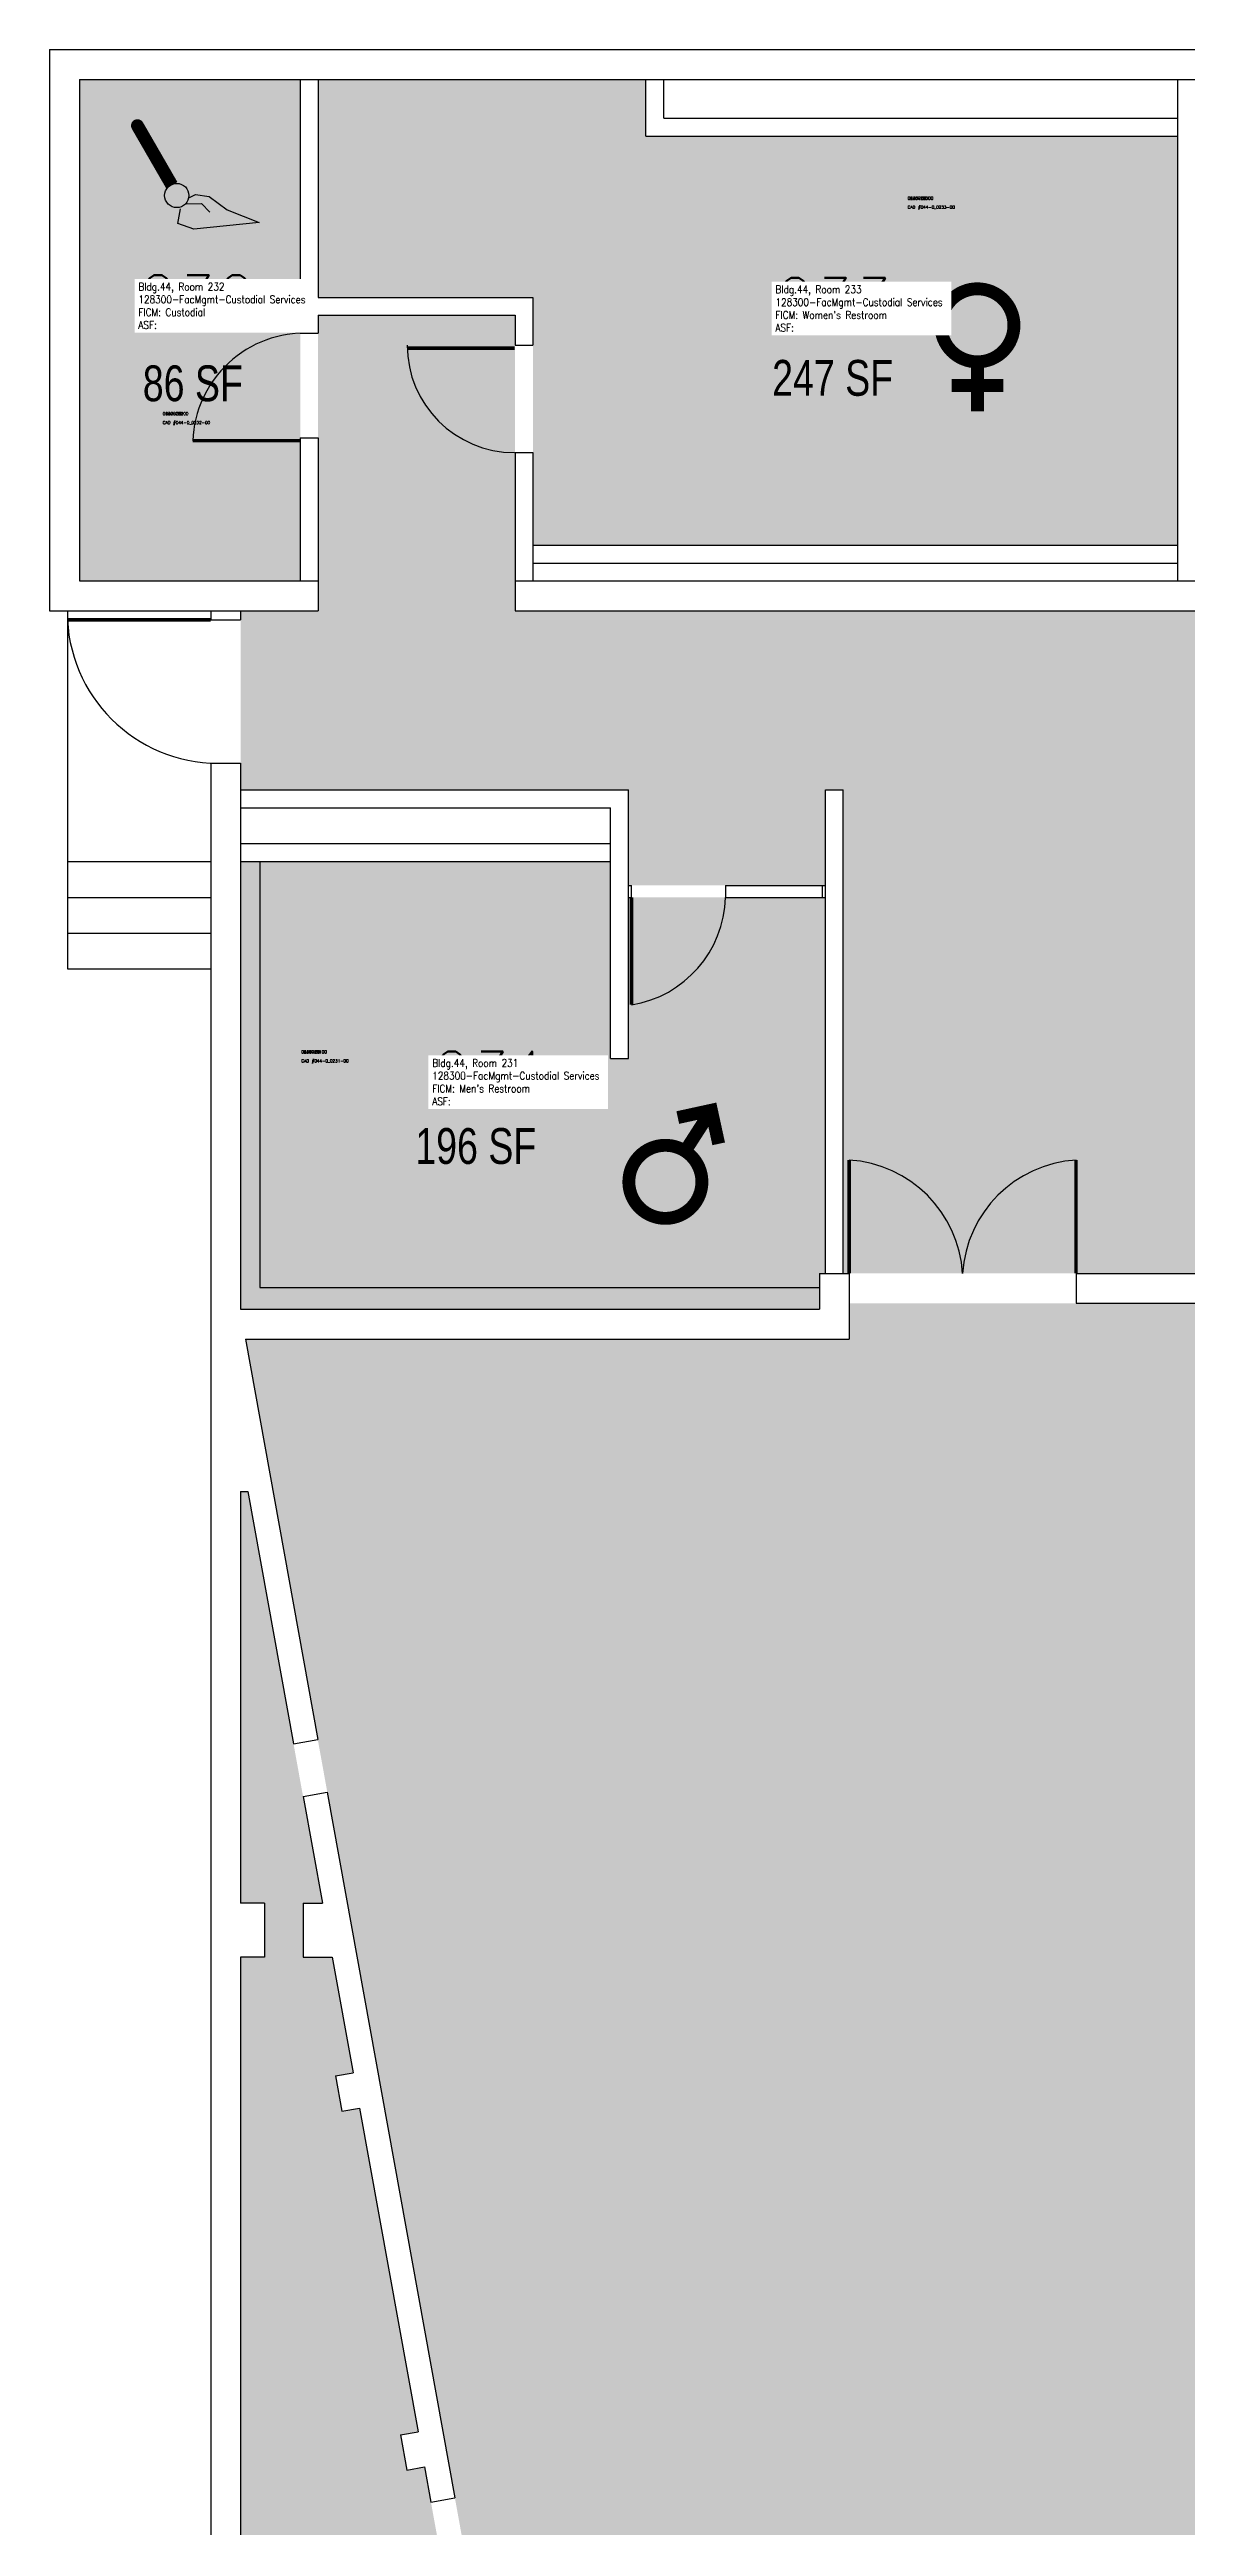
# Model space of a CAD drawing. Header units: inches. Extents: x 0 to 2697, y 0 to 3468.
# Drawn here: x 1635 to 2016, y 2622 to 3452 of the extents above; entities that cross this region are included whole.
import ezdxf
from ezdxf.enums import TextEntityAlignment as Align

# ---------------------------------------------------------------- set-up
doc = ezdxf.new("R2010")
doc.units = ezdxf.units.IN
doc.header["$LTSCALE"] = 10
doc.header["$MEASUREMENT"] = 0
doc.layers.get('0').update_dxf_attribs({"linetype": 'CONTINUOUS'})
for name, color, linetype in [('A-DOOR', 2, 'CONTINUOUS'), ('A-FLOR', 3, 'CONTINUOUS'), ('A-IDEN-CNUM', 7, 'CONTINUOUS'), ('A-IDEN-ICON', 4, 'CONTINUOUS'), ('A-IDEN-RNUM', 7, 'CONTINUOUS'), ('A-IDEN-SNUM', 4, 'CONTINUOUS'), ('A-IDEN-VNUM', 4, 'CONTINUOUS'), ('A-WALL', 5, 'CONTINUOUS'), ('AREA-TEXT', 3, 'CONTINUOUS'), ('Rooms-Category-Color', 7, 'CONTINUOUS'), ('Rooms-College-Color', 7, 'CONTINUOUS'), ('Rooms-Department-Color', 7, 'CONTINUOUS'), ('Rooms-Division-Color', 7, 'CONTINUOUS'), ('Rooms-Information', 7, 'CONTINUOUS')]:
    doc.layers.add(name, color=color, linetype=linetype)
doc.styles.add('AREA', font='arial.ttf', dxfattribs={"width": 0.75, "height": 24})
doc.styles.add('ROOMSNUMBER', font='txt.shx', dxfattribs={"height": 0.08333})
doc.styles.add('ROOMVNUMBER', font='simplex.shx', dxfattribs={"width": 0.85})

# ---------------------------------------------------------------- blocks, each defined once
blk = doc.blocks.new('CPCUST')
at = {"color": 0, "linetype": 'ByBlock'}
for p, q in [((0.0171, -0.0639), (0.02, -0.0466)), ((0.0262, -0.0408), (0.0446, -0.0406)), ((0.0297, -0.0341), (0.0376, -0.0302)), ((0.0376, -0.0302), (0.0533, -0.0324)), ((0.0446, -0.0406), (0.0543, -0.0505)), ((0.0533, -0.0324), (0.0745, -0.0479)), ((0.0745, -0.0479), (0.1117, -0.0625)), ((0.0358, -0.0705), (0.0171, -0.0639)), ((0.1117, -0.0625), (0.0358, -0.0705))]:
    blk.add_line(p, q, dxfattribs=at)
at = {"color": 0, "linetype": 'ByBlock', "const_width": 0.0075}
blk.add_lwpolyline([(-0.0332, 0.0481, 1), (-0.0268, 0.0519, 1)], format="xyb", close=True, dxfattribs=at)
at = {"color": 0, "linetype": 'ByBlock', "const_width": 0.015}
blk.add_lwpolyline([(-0.03, 0.05), (0.01, -0.0193)], dxfattribs=at)
at = {"color": 0, "linetype": 'ByBlock'}
blk.add_circle((0.0158, -0.0313), 0.0141, dxfattribs=at)
blk = doc.blocks.new('CPMEN')
at = {"color": 0, "linetype": 'ByBlock', "const_width": 0.015}
blk.add_lwpolyline([(-0.0575, -0.02, 1), (0.0275, -0.02, 1)], format="xyb", close=True, dxfattribs=at)
for points in [[(0.055, 0.01), (0.055, 0.05), (0.015, 0.05)], [(0.0151, 0.0101), (0.055, 0.05)]]:
    blk.add_lwpolyline(points, dxfattribs=at)
blk = doc.blocks.new('CPWOMEN')
at = {"color": 0, "linetype": 'ByBlock', "const_width": 0.015}
blk.add_lwpolyline([(-0.0375, 0, 1), (0.0475, 0, 1)], format="xyb", close=True, dxfattribs=at)
for points in [[(0.005, -0.04), (0.005, -0.1)], [(-0.025, -0.07), (0.035, -0.07)]]:
    blk.add_lwpolyline(points, dxfattribs=at)

msp = doc.modelspace()

# ---------------------------------------------------------------- hatches: boundary and pattern name
at = {"layer": 'Rooms-Category-Color', "true_color": 0xadadad}
for points in [[(1719.16, 3442.04), (1645.16, 3442.04), (1645.16, 3274), (1719.16, 3274)], [(1797.16, 3286), (2013.16, 3286), (2013.16, 3423), (1835, 3423), (1835, 3442), (1725.16, 3442.04), (1725.16, 3369), (1797.16, 3369)], [(2377.15, 3042), (2387.15, 3042), (2387.15, 3030), (2465.11, 3030), (2465.11, 3264), (1791.16, 3264), (1791.16, 3363), (1725.16, 3363), (1725.16, 3264), (1699.16, 3264), (1699.16, 3204), (1829.16, 3204), (1829.16, 3171.99), (1895.16, 3171.99), (1895.16, 3204), (1901.16, 3204), (1901.16, 3042), (1903.16, 3042)], [(1823.16, 3114), (1823.16, 3180), (1699.16, 3180), (1699.16, 3030), (1893.16, 3030), (1893.16, 3042), (1895.16, 3042), (1895.16, 3168), (1829.16, 3168), (1829.16, 3114)]]:
    msp.add_hatch(color=253, dxfattribs=at).paths.add_polyline_path(points)
at = {"layer": 'Rooms-Category-Color', "true_color": 0xffe090}
h = msp.add_hatch(color=41, dxfattribs=at)
edge = h.paths.add_edge_path()
edge.add_line((1812.71, 2401.22), (1835.88, 2273.16))
edge.add_arc((2111.11, 1451), 867, 71.4907, 108.5093, ccw=False)
edge.add_line((2386.35, 2273.16), (2409.52, 2401.22))
edge.add_line((2409.52, 2401.22), (2451.23, 2631.8))
edge.add_line((2451.23, 2631.8), (2493.99, 2868.21))
edge.add_line((2493.99, 2868.21), (2521.44, 3020))
edge.add_line((2521.44, 3020), (2377.15, 3020))
edge.add_line((2377.15, 3020), (2377.15, 3032))
edge.add_line((2377.15, 3032), (1903.16, 3032))
edge.add_line((1903.16, 3032), (1903.16, 3020))
edge.add_line((1903.16, 3020), (1700.78, 3020))
edge.add_line((1700.78, 3020), (1725.04, 2885.92))
edge.add_line((1725.04, 2885.92), (1771, 2631.8))
edge.add_line((1771, 2631.8), (1812.71, 2401.22))
msp.add_hatch(color=41, dxfattribs=at).paths.add_polyline_path([(1699.16, 2351), (1707.2, 2351), (1707.2, 2339), (1799.57, 2339), (1805.57, 2339), (1805.57, 2351), (1813.61, 2351), (1807.98, 2382.07), (1807.97, 2382.07), (1804.77, 2399.78), (1802.63, 2411.59), (1796.72, 2410.52), (1794.58, 2422.33), (1800.49, 2423.39), (1773.37, 2573), (1765.33, 2573), (1765.33, 2591), (1770.11, 2591), (1766.19, 2612.64), (1766.18, 2612.64), (1762.98, 2630.35), (1760.84, 2642.16), (1754.93, 2641.09), (1752.79, 2652.9), (1758.7, 2653.97), (1739.04, 2762.4), (1733.14, 2761.33), (1731, 2773.14), (1736.9, 2774.21), (1729.87, 2813), (1720.2, 2813), (1720.2, 2831), (1726.61, 2831), (1720.13, 2866.74), (1720.12, 2866.74), (1716.92, 2884.45), (1701.6, 2969), (1699.16, 2969), (1699.16, 2831), (1707.2, 2831), (1707.2, 2813), (1699.16, 2813), (1699.16, 2591), (1707.2, 2591), (1707.2, 2573), (1699.16, 2573)])
at = {"layer": 'Rooms-College-Color', "true_color": 0xadadad}
for points in [[(1719.16, 3442.04), (1645.16, 3442.04), (1645.16, 3274), (1719.16, 3274)], [(1797.16, 3286), (2013.16, 3286), (2013.16, 3423), (1835, 3423), (1835, 3442), (1725.16, 3442.04), (1725.16, 3369), (1797.16, 3369)], [(2377.15, 3042), (2387.15, 3042), (2387.15, 3030), (2465.11, 3030), (2465.11, 3264), (1791.16, 3264), (1791.16, 3363), (1725.16, 3363), (1725.16, 3264), (1699.16, 3264), (1699.16, 3204), (1829.16, 3204), (1829.16, 3171.99), (1895.16, 3171.99), (1895.16, 3204), (1901.16, 3204), (1901.16, 3042), (1903.16, 3042)], [(1823.16, 3114), (1823.16, 3180), (1699.16, 3180), (1699.16, 3030), (1893.16, 3030), (1893.16, 3042), (1895.16, 3042), (1895.16, 3168), (1829.16, 3168), (1829.16, 3114)]]:
    msp.add_hatch(color=253, dxfattribs=at).paths.add_polyline_path(points)
at = {"layer": 'Rooms-College-Color', "true_color": 0xb2d6e9}
h = msp.add_hatch(color=254, dxfattribs=at)
edge = h.paths.add_edge_path()
edge.add_line((1812.71, 2401.22), (1835.88, 2273.16))
edge.add_arc((2111.11, 1451), 867, 71.4907, 108.5093, ccw=False)
edge.add_line((2386.35, 2273.16), (2409.52, 2401.22))
edge.add_line((2409.52, 2401.22), (2451.23, 2631.8))
edge.add_line((2451.23, 2631.8), (2493.99, 2868.21))
edge.add_line((2493.99, 2868.21), (2521.44, 3020))
edge.add_line((2521.44, 3020), (2377.15, 3020))
edge.add_line((2377.15, 3020), (2377.15, 3032))
edge.add_line((2377.15, 3032), (1903.16, 3032))
edge.add_line((1903.16, 3032), (1903.16, 3020))
edge.add_line((1903.16, 3020), (1700.78, 3020))
edge.add_line((1700.78, 3020), (1725.04, 2885.92))
edge.add_line((1725.04, 2885.92), (1771, 2631.8))
edge.add_line((1771, 2631.8), (1812.71, 2401.22))
msp.add_hatch(color=254, dxfattribs=at).paths.add_polyline_path([(1699.16, 2351), (1707.2, 2351), (1707.2, 2339), (1799.57, 2339), (1805.57, 2339), (1805.57, 2351), (1813.61, 2351), (1807.98, 2382.07), (1807.97, 2382.07), (1804.77, 2399.78), (1802.63, 2411.59), (1796.72, 2410.52), (1794.58, 2422.33), (1800.49, 2423.39), (1773.37, 2573), (1765.33, 2573), (1765.33, 2591), (1770.11, 2591), (1766.19, 2612.64), (1766.18, 2612.64), (1762.98, 2630.35), (1760.84, 2642.16), (1754.93, 2641.09), (1752.79, 2652.9), (1758.7, 2653.97), (1739.04, 2762.4), (1733.14, 2761.33), (1731, 2773.14), (1736.9, 2774.21), (1729.87, 2813), (1720.2, 2813), (1720.2, 2831), (1726.61, 2831), (1720.13, 2866.74), (1720.12, 2866.74), (1716.92, 2884.45), (1701.6, 2969), (1699.16, 2969), (1699.16, 2831), (1707.2, 2831), (1707.2, 2813), (1699.16, 2813), (1699.16, 2591), (1707.2, 2591), (1707.2, 2573), (1699.16, 2573)])
at = {"layer": 'Rooms-Department-Color', "true_color": 0xacacac}
for points in [[(1719.16, 3442.04), (1645.16, 3442.04), (1645.16, 3274), (1719.16, 3274)], [(1797.16, 3286), (2013.16, 3286), (2013.16, 3423), (1835, 3423), (1835, 3442), (1725.16, 3442.04), (1725.16, 3369), (1797.16, 3369)], [(2377.15, 3042), (2387.15, 3042), (2387.15, 3030), (2465.11, 3030), (2465.11, 3264), (1791.16, 3264), (1791.16, 3363), (1725.16, 3363), (1725.16, 3264), (1699.16, 3264), (1699.16, 3204), (1829.16, 3204), (1829.16, 3171.99), (1895.16, 3171.99), (1895.16, 3204), (1901.16, 3204), (1901.16, 3042), (1903.16, 3042)], [(1823.16, 3114), (1823.16, 3180), (1699.16, 3180), (1699.16, 3030), (1893.16, 3030), (1893.16, 3042), (1895.16, 3042), (1895.16, 3168), (1829.16, 3168), (1829.16, 3114)]]:
    msp.add_hatch(color=253, dxfattribs=at).paths.add_polyline_path(points)
at = {"layer": 'Rooms-Department-Color', "true_color": 0xb2d6e9}
h = msp.add_hatch(color=254, dxfattribs=at)
edge = h.paths.add_edge_path()
edge.add_line((1812.71, 2401.22), (1835.88, 2273.16))
edge.add_arc((2111.11, 1451), 867, 71.4907, 108.5093, ccw=False)
edge.add_line((2386.35, 2273.16), (2409.52, 2401.22))
edge.add_line((2409.52, 2401.22), (2451.23, 2631.8))
edge.add_line((2451.23, 2631.8), (2493.99, 2868.21))
edge.add_line((2493.99, 2868.21), (2521.44, 3020))
edge.add_line((2521.44, 3020), (2377.15, 3020))
edge.add_line((2377.15, 3020), (2377.15, 3032))
edge.add_line((2377.15, 3032), (1903.16, 3032))
edge.add_line((1903.16, 3032), (1903.16, 3020))
edge.add_line((1903.16, 3020), (1700.78, 3020))
edge.add_line((1700.78, 3020), (1725.04, 2885.92))
edge.add_line((1725.04, 2885.92), (1771, 2631.8))
edge.add_line((1771, 2631.8), (1812.71, 2401.22))
msp.add_hatch(color=254, dxfattribs=at).paths.add_polyline_path([(1699.16, 2351), (1707.2, 2351), (1707.2, 2339), (1799.57, 2339), (1805.57, 2339), (1805.57, 2351), (1813.61, 2351), (1807.98, 2382.07), (1807.97, 2382.07), (1804.77, 2399.78), (1802.63, 2411.59), (1796.72, 2410.52), (1794.58, 2422.33), (1800.49, 2423.39), (1773.37, 2573), (1765.33, 2573), (1765.33, 2591), (1770.11, 2591), (1766.19, 2612.64), (1766.18, 2612.64), (1762.98, 2630.35), (1760.84, 2642.16), (1754.93, 2641.09), (1752.79, 2652.9), (1758.7, 2653.97), (1739.04, 2762.4), (1733.14, 2761.33), (1731, 2773.14), (1736.9, 2774.21), (1729.87, 2813), (1720.2, 2813), (1720.2, 2831), (1726.61, 2831), (1720.13, 2866.74), (1720.12, 2866.74), (1716.92, 2884.45), (1701.6, 2969), (1699.16, 2969), (1699.16, 2831), (1707.2, 2831), (1707.2, 2813), (1699.16, 2813), (1699.16, 2591), (1707.2, 2591), (1707.2, 2573), (1699.16, 2573)])
at = {"layer": 'Rooms-Division-Color', "true_color": 0xadadad}
for points in [[(1719.16, 3442.04), (1645.16, 3442.04), (1645.16, 3274), (1719.16, 3274)], [(1797.16, 3286), (2013.16, 3286), (2013.16, 3423), (1835, 3423), (1835, 3442), (1725.16, 3442.04), (1725.16, 3369), (1797.16, 3369)], [(2377.15, 3042), (2387.15, 3042), (2387.15, 3030), (2465.11, 3030), (2465.11, 3264), (1791.16, 3264), (1791.16, 3363), (1725.16, 3363), (1725.16, 3264), (1699.16, 3264), (1699.16, 3204), (1829.16, 3204), (1829.16, 3171.99), (1895.16, 3171.99), (1895.16, 3204), (1901.16, 3204), (1901.16, 3042), (1903.16, 3042)], [(1823.16, 3114), (1823.16, 3180), (1699.16, 3180), (1699.16, 3030), (1893.16, 3030), (1893.16, 3042), (1895.16, 3042), (1895.16, 3168), (1829.16, 3168), (1829.16, 3114)]]:
    msp.add_hatch(color=253, dxfattribs=at).paths.add_polyline_path(points)
at = {"layer": 'Rooms-Division-Color', "true_color": 0xb2d6e9}
h = msp.add_hatch(color=254, dxfattribs=at)
edge = h.paths.add_edge_path()
edge.add_line((1812.71, 2401.22), (1835.88, 2273.16))
edge.add_arc((2111.11, 1451), 867, 71.4907, 108.5093, ccw=False)
edge.add_line((2386.35, 2273.16), (2409.52, 2401.22))
edge.add_line((2409.52, 2401.22), (2451.23, 2631.8))
edge.add_line((2451.23, 2631.8), (2493.99, 2868.21))
edge.add_line((2493.99, 2868.21), (2521.44, 3020))
edge.add_line((2521.44, 3020), (2377.15, 3020))
edge.add_line((2377.15, 3020), (2377.15, 3032))
edge.add_line((2377.15, 3032), (1903.16, 3032))
edge.add_line((1903.16, 3032), (1903.16, 3020))
edge.add_line((1903.16, 3020), (1700.78, 3020))
edge.add_line((1700.78, 3020), (1725.04, 2885.92))
edge.add_line((1725.04, 2885.92), (1771, 2631.8))
edge.add_line((1771, 2631.8), (1812.71, 2401.22))
msp.add_hatch(color=254, dxfattribs=at).paths.add_polyline_path([(1699.16, 2351), (1707.2, 2351), (1707.2, 2339), (1799.57, 2339), (1805.57, 2339), (1805.57, 2351), (1813.61, 2351), (1807.98, 2382.07), (1807.97, 2382.07), (1804.77, 2399.78), (1802.63, 2411.59), (1796.72, 2410.52), (1794.58, 2422.33), (1800.49, 2423.39), (1773.37, 2573), (1765.33, 2573), (1765.33, 2591), (1770.11, 2591), (1766.19, 2612.64), (1766.18, 2612.64), (1762.98, 2630.35), (1760.84, 2642.16), (1754.93, 2641.09), (1752.79, 2652.9), (1758.7, 2653.97), (1739.04, 2762.4), (1733.14, 2761.33), (1731, 2773.14), (1736.9, 2774.21), (1729.87, 2813), (1720.2, 2813), (1720.2, 2831), (1726.61, 2831), (1720.13, 2866.74), (1720.12, 2866.74), (1716.92, 2884.45), (1701.6, 2969), (1699.16, 2969), (1699.16, 2831), (1707.2, 2831), (1707.2, 2813), (1699.16, 2813), (1699.16, 2591), (1707.2, 2591), (1707.2, 2573), (1699.16, 2573)])

# ---------------------------------------------------------------- linework, layer by layer
at = {"layer": 'A-DOOR', "const_width": 1.2}
for points in [[(1791.01, 3352), (1755.01, 3352)], [(1719.16, 3321), (1683.16, 3321)], [(1689.16, 3261), (1641.16, 3261)], [(1830.16, 3168), (1830.16, 3132)], [(1903.16, 3042), (1903.16, 3080)], [(1979.14, 3042), (1979.14, 3080)]]:
    msp.add_lwpolyline(points, dxfattribs=at)
at = {"layer": 'A-DOOR'}
for centre, radius, start, end in [((1720.66, 3319.5), 37.53, 87.70939, 177.70939), ((1791, 3353), 36, 180, 270), ((1691.66, 3263.5), 50.56, 182.834, 272.834), ((1824.22, 3168.99), 37.47, 279.11968, 358.47234), ((1900.64, 3039.5), 40.58, 3.53175, 86.45016), ((1981.65, 3039.5), 40.58, 93.54984, 176.46826)]:
    msp.add_arc(centre, radius, start, end, dxfattribs=at)
at = {"layer": 'A-FLOR'}
for p, q in [((1641.16, 3264), (1641.16, 3144)), ((1641.16, 3180), (1689.16, 3180)), ((1641.16, 3168), (1689.16, 3168)), ((1641.16, 3156), (1689.16, 3156)), ((1641.16, 3144), (1689.16, 3144))]:
    msp.add_line(p, q, dxfattribs=at)
at = {"layer": 'A-WALL'}
for p, q in [((1635.16, 3452.04), (2184.34, 3452.04)), ((1635.16, 3452.04), (1635.16, 3264)), ((1645.16, 3442.04), (2184.34, 3442.04)), ((1645.16, 3442.04), (1645.16, 3274)), ((1719.16, 3442.04), (1719.16, 3426)), ((1725.16, 3442.04), (1725.16, 3426)), ((1835, 3423), (1835, 3442)), ((1841, 3429), (1841, 3442)), ((2013.16, 3442.04), (2013.16, 3274)), ((1841, 3429), (2013.16, 3429)), ((1719.16, 3426), (1719.16, 3357)), ((1725.16, 3426), (1725.16, 3369)), ((1835, 3423), (2013.16, 3423)), ((1725.16, 3369), (1797.16, 3369)), ((1725.16, 3363), (1791.16, 3363)), ((1725.16, 3363), (1725.16, 3357)), ((1791.16, 3363), (1791.16, 3353)), ((1797.16, 3369), (1797.16, 3353)), ((1719.16, 3357), (1725.16, 3357)), ((1791.16, 3353), (1797.16, 3353)), ((1719.16, 3322), (1725.16, 3322)), ((1719.16, 3322), (1719.16, 3274)), ((1725.16, 3322), (1725.16, 3274)), ((1791.16, 3317), (1797.16, 3317)), ((1791.16, 3317), (1791.16, 3274)), ((1797.16, 3317), (1797.16, 3274)), ((1797.16, 3286), (2013.16, 3286)), ((1797.16, 3280), (2013.16, 3280)), ((1645.16, 3274), (1725.16, 3274)), ((1725.16, 3274), (1725.16, 3264)), ((1791.16, 3274), (1791.16, 3264)), ((1791.16, 3274), (2141.11, 3274)), ((1635.16, 3264), (1725.16, 3264)), ((1689.16, 3264), (1689.16, 3261)), ((1699.16, 3264), (1699.16, 3261)), ((1791.16, 3264), (2141.11, 3264)), ((1689.16, 3261), (1699.16, 3261)), ((1689.16, 3213), (1699.16, 3213)), ((1689.16, 3213), (1689.16, 2315)), ((1699.16, 3213), (1699.16, 3030)), ((1699.16, 3204), (1829.16, 3204)), ((1829.16, 3114), (1829.16, 3204)), ((1895.16, 3042), (1895.16, 3204)), ((1895.16, 3204), (1901.16, 3204)), ((1901.16, 3042), (1901.16, 3204)), ((1699.16, 3198), (1823.16, 3198)), ((1823.16, 3114), (1823.16, 3198)), ((1699.16, 3186), (1823.16, 3186)), ((1699.16, 3180), (1823.16, 3180)), ((1705.67, 3180), (1705.67, 3037.25)), ((1829.16, 3171.99), (1830.16, 3171.99)), ((1830.16, 3168), (1830.16, 3171.99)), ((1861.68, 3171.99), (1861.68, 3168)), ((1861.68, 3171.99), (1895.16, 3171.99)), ((1894.16, 3168), (1894.16, 3171.99)), ((1829.16, 3168), (1830.16, 3168)), ((1861.68, 3168), (1895.16, 3168)), ((1823.16, 3114), (1829.16, 3114)), ((1705.67, 3037.25), (1893.16, 3037.25)), ((1893.16, 3042), (1893.16, 3030)), ((1893.16, 3042), (1903.16, 3042)), ((1903.16, 3042), (1903.16, 3020)), ((1979.15, 3042), (1979.15, 3032)), ((1979.15, 3042), (2271.59, 3042)), ((1699.16, 3030), (1893.16, 3030)), ((1979.15, 3032), (2271.59, 3032)), ((1700.78, 3020), (1725.04, 2885.92)), ((1700.78, 3020), (1903.16, 3020)), ((1699.16, 2969), (1699.16, 2831)), ((1699.16, 2969), (1701.6, 2969)), ((1701.6, 2969), (1716.92, 2884.45)), ((1716.92, 2884.45), (1725.04, 2885.92)), ((1720.13, 2866.74), (1728.24, 2868.21)), ((1720.13, 2866.74), (1726.61, 2831)), ((1728.24, 2868.21), (1771, 2631.8)), ((1707.2, 2831), (1699.16, 2831)), ((1707.2, 2831), (1707.2, 2813)), ((1720.2, 2831), (1720.2, 2813)), ((1720.2, 2831), (1726.61, 2831)), ((1707.2, 2813), (1699.16, 2813)), ((1699.16, 2813), (1699.16, 2591)), ((1720.2, 2813), (1729.87, 2813)), ((1729.87, 2813), (1736.9, 2774.21)), ((1731, 2773.14), (1736.9, 2774.21)), ((1731, 2773.14), (1733.14, 2761.33)), ((1733.14, 2761.33), (1739.04, 2762.4)), ((1739.04, 2762.4), (1758.7, 2653.97)), ((1752.79, 2652.9), (1758.7, 2653.97)), ((1752.79, 2652.9), (1754.93, 2641.09)), ((1754.93, 2641.09), (1760.84, 2642.16)), ((1760.84, 2642.16), (1762.98, 2630.35)), ((1762.98, 2630.35), (1771, 2631.8))]:
    msp.add_line(p, q, dxfattribs=at)

# ---------------------------------------------------------------- block references
at = {"layer": 'A-IDEN-ICON'}
for name, p, xscale, yscale, zscale, rotation in [('CPCUST', (1673.25, 3412.14), 288, 288, 288, 359.9999999997221), ('CPWOMEN', (1944.66, 3359.64), 288, 288, 288, 359.9999999997221), ('CPMEN', (1844.53, 3079.24), 288.0000000000004, 288.0000000000004, 288.0000000000004, 12.27755223333193)]:
    msp.add_blockref(name, p, dxfattribs=dict(at, xscale=xscale, yscale=yscale, zscale=zscale, rotation=rotation))

# ---------------------------------------------------------------- texts
at = {"layer": 'A-IDEN-CNUM', "style": 'ROOMSNUMBER'}
for s, p in [('CAD #044-0_0233-00', (1922.71, 3398.73)), ('CAD #044-0_0232-00', (1673.12, 3326.55)), ('CAD #044-0_0231-00', (1719.53, 3112.72))]:
    msp.add_text(s, height=1, dxfattribs=at).set_placement(p)
at = {"layer": 'A-IDEN-RNUM', "style": 'ROOMSNUMBER'}
for s, p in [('0233-00', (1922.71, 3401.73)), ('0232-00', (1673.12, 3329.55)), ('0231-00', (1719.53, 3115.72))]:
    msp.add_text(s, height=1, dxfattribs=at).set_placement(p)
at = {"layer": 'A-IDEN-SNUM', "style": 'ROOMSNUMBER'}
for s, p in [('0440023300', (1922.71, 3401.73)), ('0440023200', (1673.12, 3329.55)), ('0440023100', (1719.53, 3115.72))]:
    msp.add_text(s, height=1, dxfattribs=at).set_placement(p)
at = {"layer": 'A-IDEN-VNUM', "style": 'ROOMVNUMBER', "width": 0.85}
for s, p in [('232', (1664.93, 3358.46)), ('233', (1878.42, 3357.54)), ('231', (1763.41, 3098.38))]:
    msp.add_text(s, height=18, dxfattribs=at).set_placement(p)
at = {"layer": 'AREA-TEXT', "style": 'AREA', "width": 0.75}
for s, p in [('86 SF', (1683.18, 3340.22)), ('247 SF', (1897.58, 3342.04)), ('196 SF', (1778, 3084.7))]:
    msp.add_text(s, height=12, dxfattribs=at).set_placement(p, align=Align.MIDDLE_CENTER)

# ---------------------------------------------------------------- next in the draw order: texts
at = {"layer": 'Rooms-Information', "char_height": 2.5714, "width": 57.6, "attachment_point": 7, "style": 'ROOMVNUMBER', "bg_fill": 3, "box_fill_scale": 1.5, "bg_fill_color": 256, "bg_fill_true_color": 13158600, "bg_fill_transparency": 0}
for s, insert in [('Bldg.44, Room 232^M^J128300-FacMgmt-Custodial Services^M^JFICM: Custodial^M^JASF: ', (1664.93, 3358.46)), ("Bldg.44, Room 233^M^J128300-FacMgmt-Custodial Services^M^JFICM: Women's Restroom^M^JASF: ", (1878.42, 3357.54)), ("Bldg.44, Room 231^M^J128300-FacMgmt-Custodial Services^M^JFICM: Men's Restroom^M^JASF: ", (1763.41, 3098.38))]:
    msp.add_mtext(s, dxfattribs=dict(at, insert=insert))

doc.saveas('drawing.dxf')
